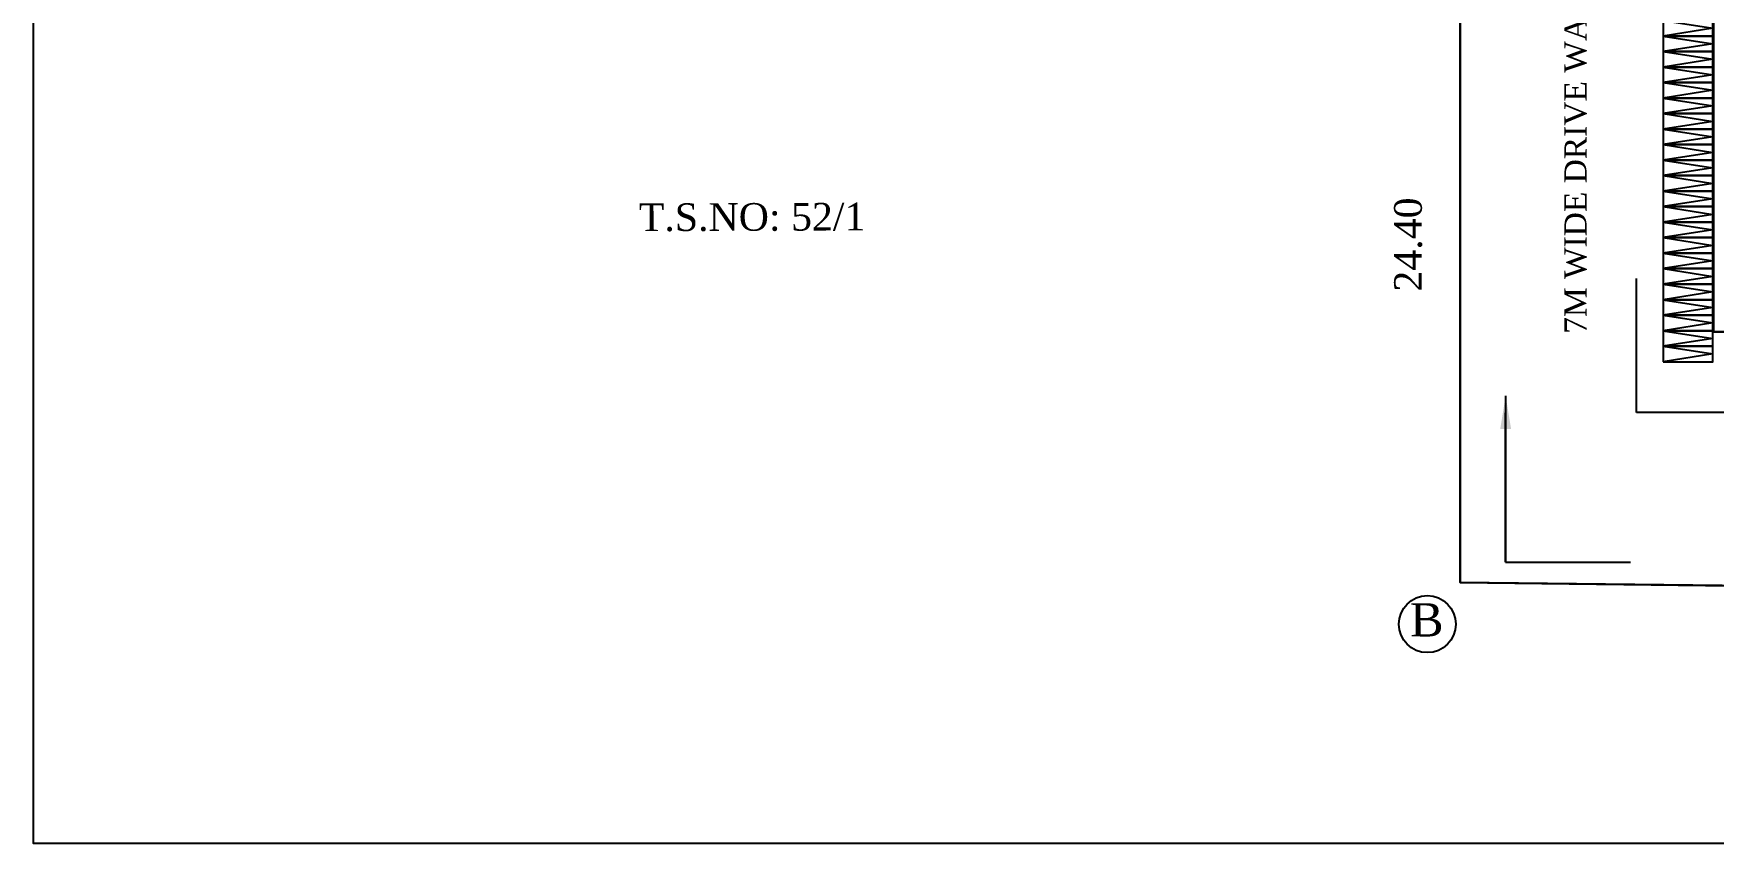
# Model space of a CAD drawing. Header units: metres. Extents: x 3616 to 3987, y 1122 to 1251.
# Drawn here: x 3615.5 to 3676.2, y 1122 to 1151.2 of the extents above; entities that cross this region are included whole.
import ezdxf

# ---------------------------------------------------------------- set-up
doc = ezdxf.new("R2010")
doc.units = ezdxf.units.M
doc.layers.add('CYCLE_PARKING', color=250, linetype='Continuous')
doc.layers.add('PLOT_BOUNDARY', color=70, linetype='Continuous')
doc.styles.add('ANAND', font='times.ttf')
doc.styles.add('SEN', font='times.ttf')
doc.dimstyles.new('v', dxfattribs={"dimtxt": 1, "dimasz": 2, "dimexe": 0.18, "dimexo": 0.0625, "dimgap": 0.75, "dimtad": 1, "dimzin": 0, "dimdsep": 46, "dimtxsty": 'SEN', "dimcen": 2, "dimse1": 1, "dimse2": 1, "dimsd1": 1, "dimsd2": 1, "dimazin": 0, "dimtfac": 1, "dimtofl": 0, "dimtmove": 0, "dimatfit": 3, "dimfxl": 0, "dimtolj": 1, "dimtzin": 0, "dimarcsym": 0})
doc.dimstyles.new('V1', dxfattribs={"dimtxt": 0.23, "dimasz": 0.1, "dimexe": 0.18, "dimexo": 0.0625, "dimgap": 0.09, "dimtad": 1, "dimzin": 0, "dimdsep": 46, "dimtxsty": 'ANAND', "dimcen": 0.09, "dimadec": 0, "dimazin": 0, "dimtfac": 1, "dimtix": 1, "dimtofl": 0, "dimtmove": 2, "dimatfit": 0, "dimfxl": 0, "dimtolj": 1, "dimtzin": 0, "dimarcsym": 0})

# ---------------------------------------------------------------- blocks, each defined once
blk = doc.blocks.new('*D329')
at = {"layer": 'Defpoints', "color": 0}
for p in [(3666.415, 1155.791), (3667.028, 1155.791), (3667.028, 1131.391)]:
    blk.add_point(p, dxfattribs=at)
at = {"color": 0, "insert": (3665.155, 1143.591), "char_height": 1, "attachment_point": 5, "rotation": 90, "style": 'SEN'}
blk.add_mtext('\\A1;24.40', dxfattribs=at)
blk = doc.blocks.new('*D330')
at = {"layer": 'Defpoints', "color": 0}
for p in [(3676.172, 1140.443), (3725.672, 1140.443), (3725.672, 1140.443)]:
    blk.add_point(p, dxfattribs=at)
at = {"color": 0, "insert": (3700.922, 1141.703), "char_height": 1, "attachment_point": 5, "style": 'SEN'}
blk.add_mtext('\\A1;49.50', dxfattribs=at)
blk = doc.blocks.new('*D331')
at = {"layer": 'Defpoints', "color": 0}
for p in [(3667.028, 1131.391), (3727.123, 1130.65), (3727.093, 1128.182)]:
    blk.add_point(p, dxfattribs=at)
at = {"color": 0, "insert": (3697.061, 1129.812), "char_height": 1, "attachment_point": 5, "rotation": 359.29416, "style": 'SEN'}
blk.add_mtext('\\A1;60.10', dxfattribs=at)
blk = doc.blocks.new('*D333')
at = {"layer": 'Defpoints', "color": 0}
for p in [(3676.172, 1226.643), (3679.365, 1226.643), (3676.172, 1140.443)]:
    blk.add_point(p, dxfattribs=at)
at = {"color": 0, "insert": (3678.105, 1183.543), "char_height": 1, "attachment_point": 5, "rotation": 90, "style": 'SEN'}
blk.add_mtext('\\A1;86.20', dxfattribs=at)

msp = doc.modelspace()

# ---------------------------------------------------------------- linework, layer by layer
at = {"lineweight": -2}
msp.add_line((3676.17169, 1226.64319), (3676.17169, 1140.44319), dxfattribs=at)
for p, q in [((3676.17169, 1226.64319), (3676.17169, 1140.44319)), ((3667.02769, 1131.39053), (3667.02769, 1155.79053)), ((3676.17169, 1140.44319), (3725.67169, 1140.44319)), ((3668.67162, 1132.11968), (3668.67162, 1137.50816)), ((3727.12313, 1130.65016), (3667.02769, 1131.39053))]:
    msp.add_line(p, q)
msp.add_lwpolyline([(3615.51757, 1232.38797), (3738.31728, 1232.38797), (3738.31728, 1121.96448), (3615.51757, 1121.96448)], close=True)
for points in [[(3667.02769, 1131.39053), (3667.02769, 1155.79053), (3618.46677, 1159.90816), (3619.93609, 1226.64319), (3676.17169, 1226.64319), (3676.17169, 1140.44319), (3725.67169, 1140.44319), (3727.12313, 1130.65016), (3667.02769, 1131.39053)], [(3667.02769, 1131.39053), (3667.02769, 1155.79053), (3618.46677, 1159.90816), (3619.93609, 1226.64319), (3676.17169, 1226.64319), (3676.17169, 1140.44319), (3725.67169, 1140.44319), (3727.12313, 1130.65016), (3667.02769, 1131.39053)], [(3667.02769, 1131.39053), (3667.02769, 1155.79053), (3618.46677, 1159.90816), (3619.93609, 1226.64319), (3676.17169, 1226.64319), (3676.17169, 1140.44319), (3725.67169, 1140.44319), (3727.12313, 1130.65016), (3667.02769, 1131.39053)], [(3676.17169, 1226.64319), (3676.17169, 1140.44319), (3725.67169, 1140.44319), (3727.12313, 1130.65016)], [(3667.02769, 1155.79053), (3667.02769, 1131.39053), (3727.08085, 1130.65068)], [(3673.39195, 1137.52964), (3673.39195, 1142.36015)], [(3668.67162, 1132.11968), (3673.17668, 1132.11968)]]:
    msp.add_lwpolyline(points)
at = {"color": 8}
for points in [[(3674.35717, 1151.68004), (3676.15717, 1151.40004), (3674.35717, 1151.12004)], [(3674.35717, 1151.12004), (3676.15717, 1150.84004), (3674.35717, 1150.56004)], [(3674.35717, 1150.56004), (3676.15717, 1150.28004), (3674.35717, 1150.00004)], [(3674.35717, 1150.00004), (3676.15717, 1149.72004), (3674.35717, 1149.44004)], [(3674.35717, 1149.44004), (3676.15717, 1149.16004), (3674.35717, 1148.88004)], [(3674.35717, 1148.88004), (3676.15717, 1148.60004), (3674.35717, 1148.32004)], [(3674.35717, 1148.32004), (3676.15717, 1148.04004), (3674.35717, 1147.76004)], [(3674.35717, 1147.76004), (3676.15717, 1147.48004), (3674.35717, 1147.20004)], [(3674.35717, 1147.20004), (3676.15717, 1146.92004), (3674.35717, 1146.64004)], [(3674.35717, 1146.64004), (3676.15717, 1146.36004), (3674.35717, 1146.08004)], [(3674.35717, 1146.08004), (3676.15717, 1145.80004), (3674.35717, 1145.52004)], [(3674.35717, 1145.52004), (3676.15717, 1145.24004), (3674.35717, 1144.96004)], [(3674.35717, 1144.96004), (3676.15717, 1144.68004), (3674.35717, 1144.40004)], [(3674.35717, 1144.40004), (3676.15717, 1144.12004), (3674.35717, 1143.84004)], [(3674.35717, 1143.84004), (3676.15717, 1143.56004), (3674.35717, 1143.28004)], [(3674.35717, 1143.28004), (3676.15717, 1143.00004), (3674.35717, 1142.72004)], [(3674.35717, 1142.72004), (3676.15717, 1142.44004), (3674.35717, 1142.16004)], [(3674.35717, 1142.16004), (3676.15717, 1141.88004), (3674.35717, 1141.60004)], [(3674.35717, 1141.60004), (3676.15717, 1141.32004), (3674.35717, 1141.04004)], [(3674.35717, 1141.04004), (3676.15717, 1140.76004), (3674.35717, 1140.48004)], [(3674.35717, 1140.48004), (3676.15717, 1140.20004), (3674.35717, 1139.92004)], [(3674.35717, 1139.92004), (3676.15717, 1139.64004), (3674.35717, 1139.36004)]]:
    msp.add_lwpolyline(points, dxfattribs=at)
at = {"lineweight": -2}
msp.add_circle((3665.84432, 1129.883), 1.02826, dxfattribs=at)
at = {"layer": 'CYCLE_PARKING', "color": 250, "lineweight": 25, "ltscale": 0.1}
for points in [[(3674.35717, 1151.12004), (3676.15717, 1151.12004), (3676.15717, 1151.68004), (3674.35717, 1151.68004)], [(3674.35717, 1150.56004), (3676.15717, 1150.56004), (3676.15717, 1151.12004), (3674.35717, 1151.12004)], [(3674.35717, 1150.00004), (3676.15717, 1150.00004), (3676.15717, 1150.56004), (3674.35717, 1150.56004)], [(3674.35717, 1149.44004), (3676.15717, 1149.44004), (3676.15717, 1150.00004), (3674.35717, 1150.00004)], [(3674.35717, 1148.88004), (3676.15717, 1148.88004), (3676.15717, 1149.44004), (3674.35717, 1149.44004)], [(3674.35717, 1148.32004), (3676.15717, 1148.32004), (3676.15717, 1148.88004), (3674.35717, 1148.88004)], [(3674.35717, 1147.76004), (3676.15717, 1147.76004), (3676.15717, 1148.32004), (3674.35717, 1148.32004)], [(3674.35717, 1147.20004), (3676.15717, 1147.20004), (3676.15717, 1147.76004), (3674.35717, 1147.76004)], [(3674.35717, 1146.64004), (3676.15717, 1146.64004), (3676.15717, 1147.20004), (3674.35717, 1147.20004)], [(3674.35717, 1146.08004), (3676.15717, 1146.08004), (3676.15717, 1146.64004), (3674.35717, 1146.64004)], [(3674.35717, 1145.52004), (3676.15717, 1145.52004), (3676.15717, 1146.08004), (3674.35717, 1146.08004)], [(3674.35717, 1144.96004), (3676.15717, 1144.96004), (3676.15717, 1145.52004), (3674.35717, 1145.52004)], [(3674.35717, 1144.40004), (3676.15717, 1144.40004), (3676.15717, 1144.96004), (3674.35717, 1144.96004)], [(3674.35717, 1143.84004), (3676.15717, 1143.84004), (3676.15717, 1144.40004), (3674.35717, 1144.40004)], [(3674.35717, 1143.28004), (3676.15717, 1143.28004), (3676.15717, 1143.84004), (3674.35717, 1143.84004)], [(3674.35717, 1142.72004), (3676.15717, 1142.72004), (3676.15717, 1143.28004), (3674.35717, 1143.28004)], [(3674.35717, 1142.16004), (3676.15717, 1142.16004), (3676.15717, 1142.72004), (3674.35717, 1142.72004)], [(3674.35717, 1141.60004), (3676.15717, 1141.60004), (3676.15717, 1142.16004), (3674.35717, 1142.16004)], [(3674.35717, 1141.04004), (3676.15717, 1141.04004), (3676.15717, 1141.60004), (3674.35717, 1141.60004)], [(3674.35717, 1140.48004), (3676.15717, 1140.48004), (3676.15717, 1141.04004), (3674.35717, 1141.04004)], [(3674.35717, 1139.92004), (3676.15717, 1139.92004), (3676.15717, 1140.48004), (3674.35717, 1140.48004)], [(3674.35717, 1139.36004), (3676.15717, 1139.36004), (3676.15717, 1139.92004), (3674.35717, 1139.92004)]]:
    msp.add_lwpolyline(points, close=True, dxfattribs=at)
at = {"layer": 'PLOT_BOUNDARY', "linetype": 'ByBlock'}
msp.add_lwpolyline([(3619.9361, 1226.6436), (3618.46678, 1159.90857), (3667.0277, 1155.79094), (3667.0277, 1131.39094), (3727.12314, 1130.65057), (3725.6717, 1140.4436), (3676.1717, 1140.4436), (3676.1717, 1226.6436)], close=True, dxfattribs=at)

# ---------------------------------------------------------------- texts
at = {"style": 'ANAND'}
msp.add_text('T.S.NO: 52/1', height=1, rotation=0.198326, dxfattribs=at).set_placement((3637.37218, 1144.07478))
at = {"lineweight": -2, "style": 'ANAND'}
msp.add_text('B', height=1.2, rotation=0.198326, dxfattribs=at).set_placement((3665.2233, 1129.43625))
at = {"lineweight": -2, "insert": (3670.79241, 1140.36602), "char_height": 0.8, "width": 21.1930116, "attachment_point": 1, "rotation": 90, "style": 'ANAND'}
msp.add_mtext('7M WIDE DRIVE WAY', dxfattribs=at)

# ---------------------------------------------------------------- dimensions: what is measured, and where the dimension line sits
for p1, p2, distance, picture, middle in [((3676.17169, 1140.44319), (3676.17169, 1226.64319), -3.1931, '*D333', (3678.1047, 1183.54319)), ((3667.02769, 1131.39053), (3667.02769, 1155.79053), 0.61268, '*D329', (3665.15492, 1143.59053)), ((3676.17169, 1140.44319), (3725.67169, 1140.44319), 0, '*D330', (3700.92169, 1141.70328)), ((3667.02769, 1131.39053), (3727.12313, 1130.65016), -2.46843, '*D331', (3697.06053, 1129.8121))]:
    dim = msp.add_aligned_dim(p1=p1, p2=p2, distance=distance, dimstyle='v', override={"dimfxl": 5.18, "dimarcsym": 1})
    dim.commit()
    dim.dimension.update_dxf_attribs({"geometry": picture, "text_midpoint": middle})

# ---------------------------------------------------------------- leaders
for points in [[(3668.67162, 1138.12474), (3668.67162, 1132.11968)], [(3680.35038, 1137.52964), (3673.39195, 1137.52964)]]:
    msp.add_leader(points, dimstyle='V1', override={"dimasz": 1.2, "dimtad": 0})

doc.saveas('drawing.dxf')
